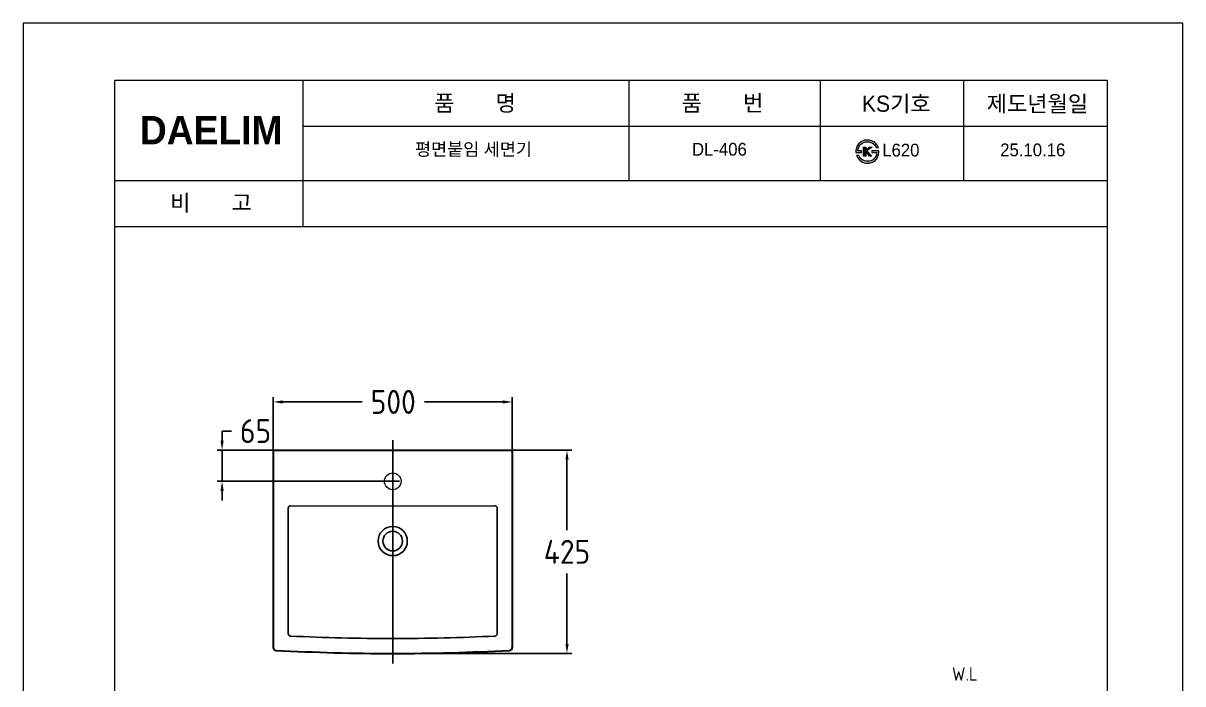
# Model space of a CAD drawing. Header units: millimetres. Extents: x 7014 to 9439, y -186 to 3244.
# Drawn here: x 7014 to 9439, y 1863 to 3244 of the extents above; entities that cross this region are included whole.
import ezdxf
from ezdxf.lldxf.tags import DXFTag

# ---------------------------------------------------------------- set-up
doc = ezdxf.new("R2010")
doc.units = ezdxf.units.MM
doc.header["$LTSCALE"] = 0.1
for name, color, linetype, lineweight in [('AM_3', 6, 'HIDDEN', 15), ('c', 4, 'Continuous', 30), ('DIM', 3, 'Continuous', 15), ('YA', 140, 'Continuous', 15)]:
    doc.layers.add(name, color=color, linetype=linetype, lineweight=lineweight)
doc.layers.add('CENTER', color=2, linetype='CENTER')
doc.layers.add('LAYER_02', color=7, linetype='Continuous')
doc.styles.add('h', font='', dxfattribs={"height": 30})
doc.styles.get("Standard").update_dxf_attribs({"font": 'isocp.shx', "bigfont": 'whgtxt.shx'})
doc.styles.add('스타일1', font='txt.shx', dxfattribs={"bigfont": 'ghs.shx'})
doc.styles.get('h').set_extended_font_data('Haansoft Batang')
tags = doc.linetypes.add('CENTER', pattern=[50.8, 31.75, -6.35, 6.35, -6.35]).pattern_tags.tags
tags[10:11] = [DXFTag(74, 4), DXFTag(75, 0), DXFTag(340, '0'), DXFTag(46, 1.0), DXFTag(50, 0.0), DXFTag(44, 0.0), DXFTag(45, 0.0)]
tags[8:9] = [DXFTag(74, 4), DXFTag(75, 0), DXFTag(340, '0'), DXFTag(46, 1.0), DXFTag(50, 0.0), DXFTag(44, 0.0), DXFTag(45, 0.0)]
tags[6:7] = [DXFTag(74, 4), DXFTag(75, 0), DXFTag(340, '0'), DXFTag(46, 1.0), DXFTag(50, 0.0), DXFTag(44, 0.0), DXFTag(45, 0.0)]
tags[4:5] = [DXFTag(74, 4), DXFTag(75, 0), DXFTag(340, '0'), DXFTag(46, 1.0), DXFTag(50, 0.0), DXFTag(44, 0.0), DXFTag(45, 0.0)]
tags = doc.linetypes.add('HIDDEN', pattern=[9.525, 6.35, -3.175]).pattern_tags.tags
tags[6:7] = [DXFTag(74, 4), DXFTag(75, 0), DXFTag(340, '0'), DXFTag(46, 1.0), DXFTag(50, 0.0), DXFTag(44, 0.0), DXFTag(45, 0.0)]
tags[4:5] = [DXFTag(74, 4), DXFTag(75, 0), DXFTag(340, '0'), DXFTag(46, 1.0), DXFTag(50, 0.0), DXFTag(44, 0.0), DXFTag(45, 0.0)]
doc.dimstyles.get("Standard").update_dxf_attribs({"dimscale": 10, "dimtxt": 3, "dimasz": 2, "dimexe": 1, "dimexo": 0, "dimgap": 1, "dimtad": 0, "dimtih": 1, "dimtoh": 1, "dimdec": 0, "dimdsep": 46, "dimtxsty": 'Standard', "dimcen": 2, "dimadec": 0, "dimazin": 0, "dimtfac": 1, "dimtdec": 4, "dimtmove": 0, "dimatfit": 3, "dimfxl": 0, "dimtolj": 1, "dimtzin": 0, "dimarcsym": 0})

# ---------------------------------------------------------------- blocks, each defined once
blk = doc.blocks.new('*D52')
at = {"color": 0, "lineweight": -2}
for p, q in [((7429.9, 2371.4), (7429.9, 2391.4)), ((7429.9, 2391.4), (7449.9, 2391.4)), ((7539.3, 2351.4), (7419.9, 2351.4)), ((7429.9, 2286.4), (7429.9, 2351.4)), ((7801.3, 2286.4), (7419.9, 2286.4)), ((7429.9, 2266.4), (7429.9, 2246.4))]:
    blk.add_line(p, q, dxfattribs=at)
at = {"color": 0}
for points in [[(7426.5, 2371.4), (7433.2, 2371.4), (7429.9, 2351.4)], [(7426.5, 2266.4), (7433.2, 2266.4), (7429.9, 2286.4)]]:
    blk.add_solid(points, dxfattribs=at)
at = {"layer": 'Defpoints', "color": 0}
for p in [(7429.9, 2351.4), (7539.3, 2351.4), (7801.3, 2286.4)]:
    blk.add_point(p, dxfattribs=at)
at = {"color": 0, "insert": (7499.9, 2391.4), "char_height": 50, "attachment_point": 5}
blk.add_mtext('\\A1;65', dxfattribs=at)
blk = doc.blocks.new('*D53')
at = {"color": 0, "lineweight": -2}
for p, q in [((7536.8, 2348.9), (7536.8, 2462.4)), ((7556.8, 2452.4), (7722.9, 2452.4)), ((8016.8, 2452.4), (7853, 2452.4)), ((8036.8, 2348.9), (8036.8, 2462.4))]:
    blk.add_line(p, q, dxfattribs=at)
at = {"color": 0}
for points in [[(7556.8, 2455.7), (7556.8, 2449), (7536.8, 2452.4)], [(8016.8, 2455.7), (8016.8, 2449), (8036.8, 2452.4)]]:
    blk.add_solid(points, dxfattribs=at)
at = {"layer": 'Defpoints', "color": 0}
for p in [(7536.8, 2452.4), (7536.8, 2348.9), (8036.8, 2348.9)]:
    blk.add_point(p, dxfattribs=at)
at = {"color": 0, "insert": (7787.9, 2452.4), "char_height": 50, "attachment_point": 5}
blk.add_mtext('\\A1;500', dxfattribs=at)
blk = doc.blocks.new('*D54')
at = {"color": 0, "lineweight": -2}
for p, q in [((8034.3, 2351.4), (8161.3, 2351.4)), ((8151.3, 2331.4), (8151.3, 2183.9)), ((8151.3, 1946.4), (8151.3, 2093.9)), ((7786.8, 1926.4), (8161.3, 1926.4))]:
    blk.add_line(p, q, dxfattribs=at)
at = {"color": 0}
for points in [[(8148, 2331.4), (8154.7, 2331.4), (8151.3, 2351.4)], [(8148, 1946.4), (8154.7, 1946.4), (8151.3, 1926.4)]]:
    blk.add_solid(points, dxfattribs=at)
at = {"layer": 'Defpoints', "color": 0}
for p in [(8034.3, 2351.4), (8151.3, 2351.4), (7786.8, 1926.4)]:
    blk.add_point(p, dxfattribs=at)
at = {"color": 0, "insert": (8151.3, 2138.9), "char_height": 50, "attachment_point": 5}
blk.add_mtext('\\A1;425', dxfattribs=at)

msp = doc.modelspace()

# ---------------------------------------------------------------- hatches: boundary and pattern name
at = {"layer": 'DIM'}
h = msp.add_hatch(color=0, dxfattribs=at)
h.dxf.hatch_style = 1
edge = h.paths.add_edge_path()
edge.add_spline(control_points=[(8765.9, 2991.3), (8769.6, 2994.6), (8774.2, 2996.3), (8779.8, 2996.3)], knot_values=[9, 9, 9, 9, 10, 10, 10, 10], degree=3, periodic=0)
edge.add_spline(control_points=[(8779.8, 2996.3), (8784.5, 2996.3), (8788.7, 2994.9), (8792.3, 2992)], knot_values=[8, 8, 8, 8, 9, 9, 9, 9], degree=3, periodic=0)
edge.add_spline(control_points=[(8792.3, 2992), (8795.3, 2989.6), (8797.2, 2987), (8798.1, 2984.2)], knot_values=[7, 7, 7, 7, 8, 8, 8, 8], degree=3, periodic=0)
edge.add_spline(control_points=[(8798.1, 2984.2), (8798.1, 2984.2), (8802.8, 2984.2), (8802.8, 2984.2)], knot_values=[6.00001, 6.00001, 6.00001, 6.00001, 7, 7, 7, 7], degree=3, periodic=0)
edge.add_spline(control_points=[(8802.8, 2984.2), (8801, 2988.6), (8798.4, 2992.2), (8795, 2994.9)], knot_values=[5, 5, 5, 5, 6, 6, 6, 6], degree=3, periodic=0)
edge.add_spline(control_points=[(8795, 2994.9), (8790.8, 2998.3), (8785.6, 3000), (8779.4, 3000.1)], knot_values=[4, 4, 4, 4, 5, 5, 5, 5], degree=3, periodic=0)
edge.add_spline(control_points=[(8779.4, 3000.1), (8775.4, 3000), (8771.8, 2999.3), (8768.6, 2997.7)], knot_values=[3, 3, 3, 3, 4, 4, 4, 4], degree=3, periodic=0)
edge.add_spline(control_points=[(8768.6, 2997.7), (8765.6, 2996.4), (8763.1, 2994.4), (8761.1, 2991.8)], knot_values=[2, 2, 2, 2, 3, 3, 3, 3], degree=3, periodic=0)
edge.add_spline(control_points=[(8761.1, 2991.8), (8759.1, 2989.5), (8757.6, 2986.7), (8756.7, 2983.6)], knot_values=[1, 1, 1, 1, 2, 2, 2, 2], degree=3, periodic=0)
edge.add_spline(control_points=[(8756.7, 2983.6), (8755.8, 2980.5), (8755.4, 2977.3), (8755.6, 2974)], knot_values=[0, 0, 0, 0, 1, 1, 1, 1], degree=3, periodic=0)
edge.add_spline(control_points=[(8755.6, 2974), (8755.6, 2974), (8755.6, 2974), (8755.6, 2974), (8755.6, 2974), (8767.5, 2974), (8767.5, 2974), (8767.5, 2974), (8767.5, 2977.6), (8767.5, 2977.6), (8767.5, 2977.6), (8759.7, 2977.6), (8759.7, 2977.6)], knot_values=[11.00004, 11.00004, 11.00004, 11.00004, 12, 12, 12, 13, 13, 13, 14, 14, 14, 14.99996, 14.99996, 14.99996, 14.99996], degree=3, periodic=0)
edge.add_spline(control_points=[(8759.7, 2977.6), (8759.7, 2977.6), (8759.7, 2977.6), (8759.7, 2977.6)], knot_values=[11, 11, 11, 11, 11.00004, 11.00004, 11.00004, 11.00004], degree=3, periodic=0)
edge.add_spline(control_points=[(8759.7, 2977.6), (8760, 2983.3), (8762.1, 2987.8), (8765.9, 2991.3)], knot_values=[10, 10, 10, 10, 11, 11, 11, 11], degree=3, periodic=0)
h = msp.add_hatch(color=0, dxfattribs=at)
h.dxf.hatch_style = 1
h.paths.add_polyline_path([(8776.3, 2978.6), (8776.3, 2985.3), (8771.8, 2985.3), (8771.8, 2966.4), (8776.3, 2966.4), (8776.3, 2973.1), (8778.4, 2975), (8783.7, 2966.4), (8788.8, 2966.4), (8778.4, 2977.7), (8789.3, 2985.2), (8783.5, 2985.2)])
h = msp.add_hatch(color=0, dxfattribs=at)
h.dxf.hatch_style = 1
edge = h.paths.add_edge_path()
edge.add_spline(control_points=[(8780.7, 2955.6), (8775.7, 2955.4), (8771.4, 2956.6), (8767.8, 2959.5)], knot_values=[8, 8, 8, 8, 9, 9, 9, 9], degree=3, periodic=0)
edge.add_spline(control_points=[(8767.8, 2959.5), (8765.3, 2961.4), (8763.2, 2964.1), (8761.4, 2967.6)], knot_values=[7, 7, 7, 7, 8, 8, 8, 8], degree=3, periodic=0)
edge.add_spline(control_points=[(8761.4, 2967.6), (8761.4, 2967.6), (8756.9, 2967.6), (8756.9, 2967.6)], knot_values=[6.00001, 6.00001, 6.00001, 6.00001, 7, 7, 7, 7], degree=3, periodic=0)
edge.add_spline(control_points=[(8756.9, 2967.6), (8759, 2962.3), (8762.3, 2958.3), (8766.6, 2955.6)], knot_values=[5, 5, 5, 5, 6, 6, 6, 6], degree=3, periodic=0)
edge.add_spline(control_points=[(8766.6, 2955.6), (8770.6, 2953), (8775.3, 2951.7), (8780.7, 2951.7)], knot_values=[4, 4, 4, 4, 5, 5, 5, 5], degree=3, periodic=0)
edge.add_spline(control_points=[(8780.7, 2951.7), (8784, 2951.7), (8787.1, 2952.4), (8790.1, 2953.7)], knot_values=[3, 3, 3, 3, 4, 4, 4, 4], degree=3, periodic=0)
edge.add_spline(control_points=[(8790.1, 2953.7), (8792.9, 2955), (8795.4, 2956.8), (8797.6, 2959.2)], knot_values=[2, 2, 2, 2, 3, 3, 3, 3], degree=3, periodic=0)
edge.add_spline(control_points=[(8797.6, 2959.2), (8799.7, 2961.6), (8801.3, 2964.3), (8802.4, 2967.5)], knot_values=[1, 1, 1, 1, 2, 2, 2, 2], degree=3, periodic=0)
edge.add_spline(control_points=[(8802.4, 2967.5), (8803.5, 2970.7), (8804, 2974), (8803.9, 2977.6)], knot_values=[0, 0, 0, 0, 1, 1, 1, 1], degree=3, periodic=0)
edge.add_spline(control_points=[(8803.9, 2977.6), (8803.9, 2977.6), (8803.9, 2977.6), (8803.9, 2977.6), (8803.9, 2977.6), (8788.6, 2977.6), (8788.6, 2977.6), (8788.6, 2977.6), (8788.6, 2974), (8788.6, 2974), (8788.6, 2974), (8799.7, 2974), (8799.7, 2974)], knot_values=[11.00004, 11.00004, 11.00004, 11.00004, 12, 12, 12, 13, 13, 13, 14, 14, 14, 14.99996, 14.99996, 14.99996, 14.99996], degree=3, periodic=0)
edge.add_spline(control_points=[(8799.7, 2974), (8799.7, 2974), (8799.7, 2974), (8799.7, 2974)], knot_values=[11, 11, 11, 11, 11.00004, 11.00004, 11.00004, 11.00004], degree=3, periodic=0)
edge.add_spline(control_points=[(8799.7, 2974), (8799.2, 2968), (8796.9, 2963.3), (8792.7, 2959.9)], knot_values=[10, 10, 10, 10, 11, 11, 11, 11], degree=3, periodic=0)
edge.add_spline(control_points=[(8792.7, 2959.9), (8789.2, 2957), (8785.2, 2955.6), (8780.7, 2955.6)], knot_values=[9, 9, 9, 9, 10, 10, 10, 10], degree=3, periodic=0)

# ---------------------------------------------------------------- linework, layer by layer
at = {"color": 7}
for p, q in [((7775.9, 2351.4), (7781.3, 2351.4)), ((7568.1, 1967.8), (7568.1, 2230.4)), ((8005.4, 1967.8), (8005.4, 2230.4))]:
    msp.add_line(p, q, dxfattribs=at)
for radius in [30.5, 20.5]:
    msp.add_circle((7786.8, 2161.4), radius, dxfattribs=at)
for centre, radius, start, end in [((7573.1, 2230.2), 5, 90, 177.3052), ((8000.4, 2230.2), 5, 2.6948, 90), ((7573.1, 1967.8), 5, 180, 267.3052), ((8000.4, 1967.8), 5, 272.6948, 0), ((7786.8, 6507), 4549.3, 267.3052, 270), ((7786.8, 6507), 4549.3, 270, 272.6948)]:
    msp.add_arc(centre, radius, start, end, dxfattribs=at)
at = {"layer": 'AM_3', "color": 0, "linetype": 'ByBlock'}
msp.add_line((7573.1, 2235.2), (8000.4, 2235.2), dxfattribs=at)
msp.add_circle((7786.8, 2286.4), 17.5, dxfattribs=at)
at = {"layer": 'c', "color": 7}
for p, q in [((7536.8, 2348.9), (7536.8, 1939)), ((7539.3, 2351.4), (8034.3, 2351.4)), ((8036.8, 2348.9), (8036.8, 1939))]:
    msp.add_line(p, q, dxfattribs=at)
for centre, radius, start, end in [((7539.3, 2348.9), 2.5, 90, 180), ((8034.3, 2348.9), 2.5, 0, 90), ((7542.8, 1939), 6, 180, 266.9425), ((7786.8, 6507), 4580.6, 266.9425, 273.0575), ((8030.8, 1939), 6, 273.0575, 0)]:
    msp.add_arc(centre, radius, start, end, dxfattribs=at)
at = {"layer": 'CENTER', "color": 0, "linetype": 'CENTER', "ltscale": 2}
msp.add_line((7786.8, 2372.6), (7786.8, 1905.2), dxfattribs=at)
at = {"layer": 'YA', "color": 7}
for p, q in [((9281.2, 3124.5), (7205.2, 3124.5)), ((7205.2, 2054.4), (7205.2, 3124.5)), ((7599.7, 2818.5), (7599.7, 3124.5)), ((8281.2, 2914.2), (8281.2, 3124.2)), ((8681.2, 2914.2), (8681.2, 3124.2)), ((8981.2, 2914.2), (8981.2, 3124.2)), ((9281.2, 3124.5), (9281.2, -55.5)), ((9281.2, 3028.5), (7599.7, 3028.5)), ((9281.2, 2914.5), (7205.2, 2914.5)), ((9281.2, 2818.5), (7205.2, 2818.5)), ((9281.2, 2818.5), (7205.2, 2818.5)), ((7205.2, -55.5), (7205.2, 2054.4))]:
    msp.add_line(p, q, dxfattribs=at)
at = {"layer": 'YA', "color": 0}
msp.add_lwpolyline([(7013.9, -185.9), (9439.4, -185.9), (9439.4, 3244.4), (7013.9, 3244.4)], close=True, dxfattribs=at)
at = {"layer": 'YA', "color": 7}
msp.add_lwpolyline([(8776.3, 2978.6), (8783.5, 2985.2), (8789.3, 2985.2), (8778.4, 2977.7), (8788.8, 2966.4), (8783.7, 2966.4), (8778.4, 2975), (8776.3, 2973.1), (8776.3, 2966.4), (8771.8, 2966.4), (8771.8, 2985.3), (8776.3, 2985.3), (8776.3, 2978.6)], close=True, dxfattribs=at)
for points in [[(8755.6, 2974), (8755.4, 2977.3), (8755.8, 2980.5), (8756.7, 2983.6), (8757.6, 2986.7), (8759.1, 2989.5), (8761.1, 2991.8), (8763.1, 2994.4), (8765.6, 2996.4), (8768.6, 2997.7), (8771.8, 2999.3), (8775.4, 3000), (8779.4, 3000.1), (8785.6, 3000), (8790.8, 2998.3), (8795, 2994.9), (8798.4, 2992.2), (8801, 2988.6), (8802.8, 2984.2), (8802.8, 2984.2), (8798.1, 2984.2), (8798.1, 2984.2), (8797.2, 2987), (8795.3, 2989.6), (8792.3, 2992), (8788.7, 2994.9), (8784.5, 2996.3), (8779.8, 2996.3), (8774.2, 2996.3), (8769.6, 2994.6), (8765.9, 2991.3), (8762.1, 2987.8), (8760, 2983.3), (8759.7, 2977.6), (8759.7, 2977.6), (8767.5, 2977.6), (8767.5, 2977.6), (8767.5, 2977.6), (8767.5, 2974), (8767.5, 2974), (8767.5, 2974), (8755.6, 2974), (8755.6, 2974), (8755.6, 2974), (8755.6, 2974), (8755.6, 2974)], [(8803.9, 2977.6), (8804, 2974), (8803.5, 2970.7), (8802.4, 2967.5), (8801.3, 2964.3), (8799.7, 2961.6), (8797.6, 2959.2), (8795.4, 2956.8), (8792.9, 2955), (8790.1, 2953.7), (8787.1, 2952.4), (8784, 2951.7), (8780.7, 2951.7), (8775.3, 2951.7), (8770.6, 2953), (8766.6, 2955.6), (8762.3, 2958.3), (8759, 2962.3), (8756.9, 2967.6), (8756.9, 2967.6), (8761.4, 2967.6), (8761.4, 2967.6), (8763.2, 2964.1), (8765.3, 2961.4), (8767.8, 2959.5), (8771.4, 2956.6), (8775.7, 2955.4), (8780.7, 2955.6), (8785.2, 2955.6), (8789.2, 2957), (8792.7, 2959.9), (8796.9, 2963.3), (8799.2, 2968), (8799.7, 2974), (8799.7, 2974), (8788.6, 2974), (8788.6, 2974), (8788.6, 2974), (8788.6, 2977.6), (8788.6, 2977.6), (8788.6, 2977.6), (8803.9, 2977.6), (8803.9, 2977.6), (8803.9, 2977.6), (8803.9, 2977.6), (8803.9, 2977.6)]]:
    msp.add_open_spline(points, degree=3, knots=[0, 0, 0, 0, 1, 1, 1, 2, 2, 2, 3, 3, 3, 4, 4, 4, 5, 5, 5, 6, 6, 6, 7, 7, 7, 8, 8, 8, 9, 9, 9, 10, 10, 10, 11, 11, 11, 12, 12, 12, 13, 13, 13, 14, 14, 14, 15, 15, 15, 15], dxfattribs=at)

# ---------------------------------------------------------------- texts
at = {"layer": 'DIM', "color": 0, "char_height": 33.819, "attachment_point": 1, "style": '스타일1'}
for s, insert in [('{\\fGulim|b0|i0|c129|p50;품       명}', (7873.6, 3094.3)), ('{\\fGulim|b0|i0|c129|p50;품       번}', (8391, 3094.3)), ('{\\fGulim|b0|i0|c129|p50;KS기호}', (8768.1, 3093)), ('{\\fGulim|b0|i0|c129|p50;제도년월일}', (9029.2, 3093)), ('{\\fGulim|b0|i0|c129|p50;비       고}', (7321.2, 2886))]:
    msp.add_mtext(s, dxfattribs=dict(at, insert=insert))
for s, insert, width in [('{\\fGulim|b0|i0|c129|p50; \\H0.79087x; 평면붙임 세면기}', (7811.4, 2994.2), 702.697), ('{\\fGulim|b0|i0|c129|p50; \\H0.79087x; DL-406}', (8390.7, 2994.2), 270.186), ('{\\fGulim|b0|i0|c129|p50;   \\H0.79087x;L620}', (8773.8, 2992.4), 702.697), ('{\\fGulim|b0|i0|c129|p50; \\H0.79087x; 25.10.16}', (9035.4, 2992.9), 270.186)]:
    msp.add_mtext(s, dxfattribs=dict(at, insert=insert, width=width))
at = {"layer": 'LAYER_02', "color": 0}
msp.add_text('W.L', height=27.99, dxfattribs=at).set_placement((8956.6, 1869.5))
at = {"layer": 'YA', "color": 7, "insert": (7258, 3050.4), "char_height": 59.437, "width": 290.871, "attachment_point": 1, "style": 'h'}
msp.add_mtext('{\\fHYGraphic-Medium|b1|i0|c129|p18;DAELIM}', dxfattribs=at)

# ---------------------------------------------------------------- dimensions: what is measured, and where the dimension line sits
at = {"color": 0}
for base, p1, p2, angle, picture, middle in [((7536.8, 2452.4), (8036.8, 2348.9), (7536.8, 2348.9), 180, '*D53', (7787.9, 2452.4)), ((7429.9, 2351.4), (7801.3, 2286.4), (7539.3, 2351.4), 90, '*D52', (7499.9, 2391.4)), ((8151.3, 2351.4), (7786.8, 1926.4), (8034.3, 2351.4), 90, '*D54', (8151.3, 2138.9))]:
    dim = msp.add_linear_dim(base=base, p1=p1, p2=p2, angle=angle, dimstyle='Standard', override={"dimtxt": 5, "dimgap": 2}, dxfattribs=at)
    dim.commit()
    dim.dimension.update_dxf_attribs({"geometry": picture, "text_midpoint": middle, "dimtype": 160})

doc.saveas('drawing.dxf')
